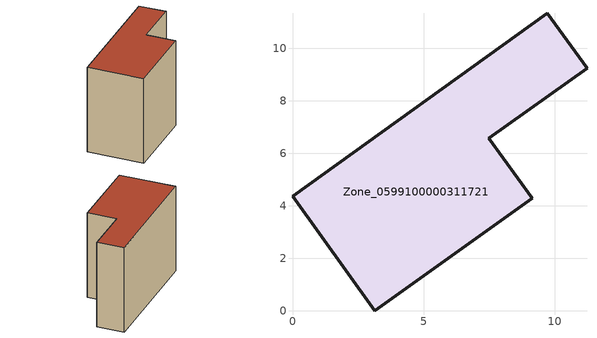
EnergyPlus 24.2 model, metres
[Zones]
Zone_0599100000311721
 floor ground (C_G): 0,4.38 9.71,11.35 11.22,9.25 7.48,6.58 9.13,4.29 3.14,0 z0
 wall outside (C_F): 3.14,0 9.13,4.29 7.48,6.58 11.22,9.25 9.71,11.35 0,4.38 3.14,0 z0:8.53
 roof outside (C_R): 9.71,11.35 0,4.38 3.14,0 9.13,4.29 7.48,6.58 11.22,9.25 z8.53
[BUILDING]
Pand.0599100000311721: North Axis=0; Terrain=City; Loads Convergence Tolerance Value=0.04; Temperature Convergence Tolerance Value=0.4; Solar Distribution=FullExterior; Maximum Number of Warmup Days=25; Minimum Number of Warmup Days=1
[Site:Location]
Rotterdam.The.Hague.AP_ZH_NLD Design_Conditions: Latitude=51.96; Longitude=4.45; Time Zone=1; Elevation=-4.5
[SITE:GROUNDTEMPERATURE:BUILDINGSURFACE]
18, 18, 18, 18, 18, 18, 18, 18, 18, 18, 18, 18
[MATERIAL] Thermal Absorptance=0.9; Solar Absorptance=0.7; Visible Absorptance=0.7
Name | Roughness | Thickness | Conductivity | Density | Specific Heat
G.TI.1975-1991 | MediumSmooth | 0.15 | 0.288461 | 540 | 1210
F.TI.1975-1991 | Rough | 0.3 | 0.230769 | 1920 | 840
R.TI.1975-1991 | MediumRough | 0.2 | 0.153846 | 1500 | 1000
[CONSTRUCTION]
C_G: G.TI.1975-1991
C_F: F.TI.1975-1991
C_R: R.TI.1975-1991
[ZONE]
Zone_0599100000311721: Type=1; Multiplier=1; Ceiling Height=Autocalculate; Volume=Autocalculate; Floor Area=autocalculate; Part of Total Floor Area=Yes
[ZONEINFILTRATION:DESIGNFLOWRATE]
Infil_Zone_0599100000311721: Zone or ZoneList or Space or SpaceList=Zone_0599100000311721; Schedule=AlwaysOn; Design Flow Rate Calculation Method=Flow/Area; Flow Rate per Floor Area=0.003; Constant Term Coefficient=1; Temperature Term Coefficient=0; Velocity Term Coefficient=0; Velocity Squared Term Coefficient=0
[HVACTEMPLATE:ZONE:IDEALLOADSAIRSYSTEM]
Zone_0599100000311721: Maximum Heating Supply Air Temperature=50; Minimum Cooling Supply Air Temperature=13; Maximum Heating Supply Air Humidity Ratio=0.0156; Minimum Cooling Supply Air Humidity Ratio=0.0077; Heating Limit=NoLimit; Cooling Limit=NoLimit; Dehumidification Control Type=ConstantSensibleHeatRatio; Cooling Sensible Heat Ratio=0.7; Dehumidification Setpoint=60; Humidification Control Type=None; Humidification Setpoint=30; Outdoor Air Method=None; Outdoor Air Flow Rate per Person=0.00944; Outdoor Air Flow Rate per Zone Floor Area=0; Outdoor Air Flow Rate per Zone=0; Demand Controlled Ventilation Type=None; Outdoor Air Economizer Type=NoEconomizer; Heat Recovery Type=None; Sensible Heat Recovery Effectiveness=0.7; Latent Heat Recovery Effectiveness=0.65
[ZONECONTROL:THERMOSTAT]
ThermostatControl_Zone_0599100000311721: Zone or ZoneList=Zone_0599100000311721; Control Type Schedule=DualSetpointControlType; Control 1=Thermostat_Zone_0599100000311721; Temperature Difference Between Cutout And Setpoint=0
[THERMOSTATSETPOINT:DUALSETPOINT]
Thermostat_Zone_0599100000311721: Heating Setpoint Temperature Schedule=HeatingSetpoint_Zone_0599100000311721; Cooling Setpoint Temperature Schedule=CoolingSetpoint_Zone_0599100000311721
[SCHEDULE:COMPACT]
HeatingSetpoint_Zone_0599100000311721: Through: 12/31, For: AllDays, Until: 24:00, 21
CoolingSetpoint_Zone_0599100000311721: Through: 12/31, For: AllDays, Until: 24:00, 24
DualSetpointControlType: Through: 12/31, For: AllDays, Until: 24:00, 4
AlwaysOn: Through: 12/31, For: AllDays, Until: 24:00, 1
